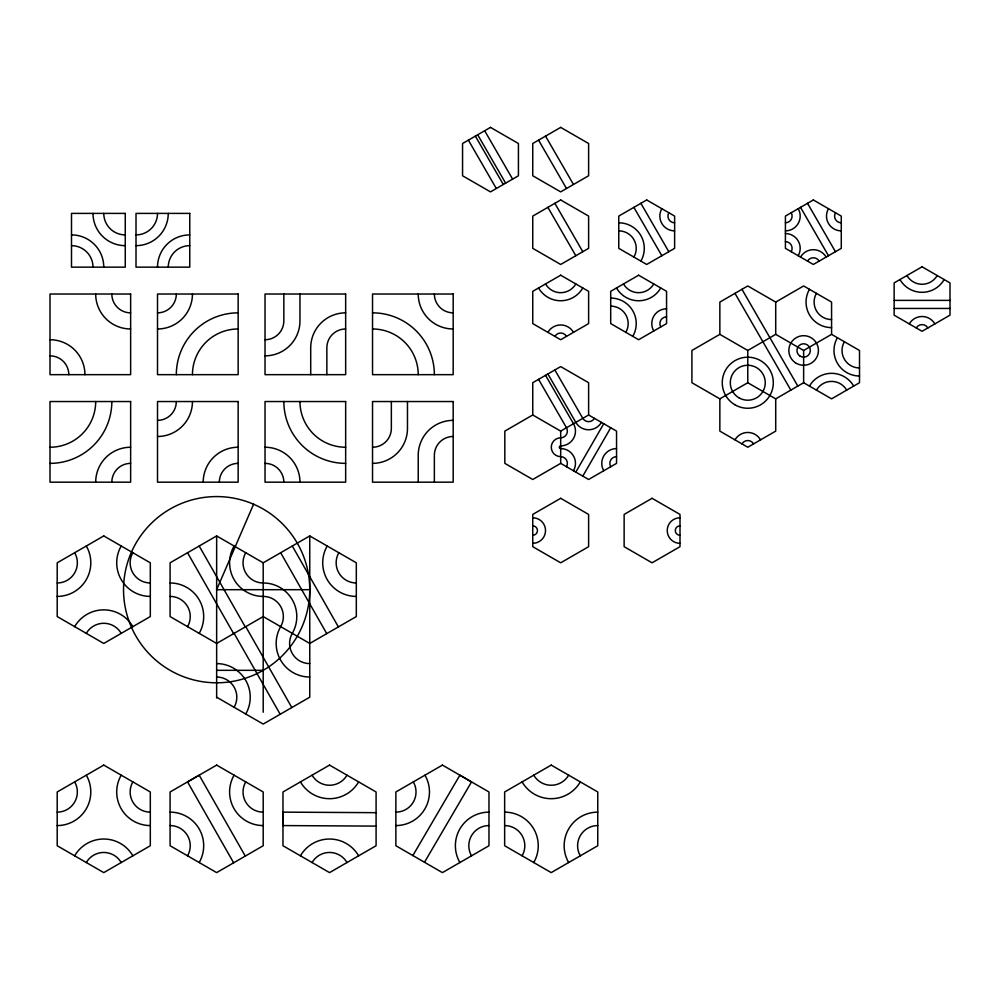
<?xml version="1.0" encoding="UTF-8"?>
<svg xmlns="http://www.w3.org/2000/svg" width="1000" height="1000" viewBox="0 0 1000 1000"><rect width="100%" height="100%" fill="white"/><g stroke="black" fill="none" stroke-linecap="round" stroke-linejoin="round"><path stroke-width="1.5" d="M253.588 504.225L216.65 589.688L309.75 589.688A93.112 93.112 0 0 0 170.087 509.05A93.112 93.112 0 0 0 170.087 670.325A93.112 93.112 0 0 0 309.75 589.688M575.812 472.1L603.75 423.713M582.8 476.125L610.725 427.75M412.863 855.55L459.888 775.163L471.5 781.938L424.5 862.262M263.2 562.812L216.65 535.938L170.087 562.812L170.087 616.562L216.65 643.45L263.2 616.562L309.75 643.45L356.312 616.562L356.312 562.812L309.75 535.938L263.2 562.812L263.2 712.25M532.75 414.988L504.825 431.112L504.825 463.363L532.75 479.487L560.688 463.363L560.688 431.112L588.612 414.988L588.612 382.725L560.688 366.6L532.75 382.725L532.75 414.988L560.688 431.112M719.85 334.35L691.912 350.475L691.912 382.725L719.85 398.85L747.775 382.725L747.775 350.475L719.85 334.35L719.85 302.087L747.775 285.963L775.713 302.087L803.637 285.963L831.575 302.087L831.575 334.35L803.637 350.475L775.713 334.35L747.775 350.475M747.775 382.725L775.713 398.85L803.637 382.725L831.575 398.85L859.513 382.725L859.513 350.475L831.575 334.35M894.137 300.387L950 300.387M894.137 308.45L950 308.45M216.65 670.325L263.2 670.325M376.087 812.675L283.012 812.138L282.938 825.575L376.087 826.112M588.612 414.988L616.55 431.112L616.55 463.363L588.612 479.487L560.688 463.363M216.65 697.2L263.2 724.075L309.75 697.2L309.75 535.938M807.525 203.312L835.45 251.7M800.537 207.35L828.475 255.725M741.963 289.325L797.825 386.087M734.975 293.363L790.837 390.125M640.875 203.312L668.812 251.7M633.888 207.35L661.825 255.725M545.55 136.125L573.4 184.35M538.575 140.15L566.413 188.375M554.862 203.312L582.8 251.7M547.888 207.35L575.812 255.725M484.675 130.75L512.612 179.125M477.688 134.775L505.625 183.162M475.363 136.125L503.212 184.35M468.387 140.15L496.225 188.375M554.862 369.963L582.8 418.338A6.725 6.725 0 0 0 594.438 418.338M547.888 373.988L575.812 422.375A14.787 14.787 0 0 0 601.425 422.375M545.55 375.337L573.488 423.713A14.787 14.787 0 0 1 560.688 445.887A1.35 1.35 0 0 0 559.338 447.238A1.35 1.35 0 0 0 560.688 448.575A14.787 14.787 0 0 1 573.488 470.75M538.575 379.363L566.5 427.75A6.725 6.725 0 0 1 560.688 437.825A9.412 9.412 0 0 0 551.275 447.238A9.412 9.412 0 0 0 560.688 456.637A6.725 6.725 0 0 1 566.5 466.725M292.312 546.05L338.387 626.912M280.637 552.7L326.75 633.638M245.763 626.675L291.825 707.55M199.2 546.05L245.275 626.912M234.088 633.337L280.188 714.275M187.525 552.7L233.637 633.638M245.275 856.087L199.2 775.212L187.525 781.862L233.637 862.8M803.637 350.475L803.637 382.725M775.713 302.087L775.713 334.35M775.713 398.85L775.713 431.112L747.775 447.238L719.85 431.112L719.85 398.85M434.363 482.175L434.363 455.3A18.812 18.812 0 0 1 453.175 436.488M418.225 482.175L418.225 455.3A34.938 34.938 0 0 1 453.175 420.363M407.475 401.538L407.475 428.425A34.938 34.938 0 0 1 372.537 463.363M391.35 401.538L391.35 428.425A18.812 18.812 0 0 1 372.537 447.238M326.85 374.663L326.85 347.788A18.812 18.812 0 0 1 345.662 328.975M310.712 374.663L310.712 347.788A34.938 34.938 0 0 1 345.662 312.85M299.962 294.025L299.962 320.913A34.938 34.938 0 0 1 265.025 355.85M283.837 294.025L283.837 320.913A18.812 18.812 0 0 1 265.025 339.725M216.65 535.938L216.65 697.962M86.3 862.537A20.162 20.162 0 0 1 121.213 862.537M74.662 855.812A33.6 33.6 0 0 1 132.85 855.812M150.312 812.138A20.162 20.162 0 0 1 132.85 781.9M150.312 825.575A33.6 33.6 0 0 1 121.213 775.175M74.662 781.9A20.162 20.162 0 0 1 57.2 812.138M86.3 775.175A33.6 33.6 0 0 1 57.2 825.575M346.987 775.175A20.162 20.162 0 0 1 312.075 775.175M358.625 781.9A33.6 33.6 0 0 1 300.438 781.9M413.325 781.9A20.162 20.162 0 0 1 395.863 812.138M424.963 775.175A33.6 33.6 0 0 1 395.863 825.575M170.087 825.575A20.162 20.162 0 0 1 187.55 855.812M170.087 812.138A33.6 33.6 0 0 1 199.188 862.537M263.2 812.138A20.162 20.162 0 0 1 245.738 781.9M263.2 825.575A33.6 33.6 0 0 1 234.1 775.175M471.512 855.812A20.162 20.162 0 0 1 488.975 825.575M459.875 862.537A33.6 33.6 0 0 1 488.975 812.138M312.075 862.537A20.162 20.162 0 0 1 346.987 862.537M300.438 855.812A33.6 33.6 0 0 1 358.625 855.812M309.75 663.6A20.162 20.162 0 0 1 292.3 633.362A33.6 33.6 0 0 0 263.2 582.975A20.162 20.162 0 0 1 245.738 552.737M309.75 677.038A33.6 33.6 0 0 1 280.663 626.65A20.162 20.162 0 0 0 263.2 596.413A33.6 33.6 0 0 1 234.1 546.013M216.65 677.038A20.162 20.162 0 0 1 234.1 707.288M216.65 663.6A33.6 33.6 0 0 1 245.738 714M356.312 582.975A20.162 20.162 0 0 1 338.85 552.737M356.312 596.413A33.6 33.6 0 0 1 327.212 546.013M170.087 582.975A33.6 33.6 0 0 1 199.188 633.362M170.087 596.413A20.162 20.162 0 0 1 187.55 626.65M74.662 626.65A33.6 33.6 0 0 1 132.85 626.65M86.3 633.362A20.162 20.162 0 0 1 121.213 633.362M150.312 596.413A33.6 33.6 0 0 1 121.213 546.013M150.312 582.975A20.162 20.162 0 0 1 132.85 552.737M74.662 552.737A20.162 20.162 0 0 1 57.2 582.975M86.3 546.013A33.6 33.6 0 0 1 57.2 596.413M192.45 374.663A45.688 45.688 0 0 1 238.15 328.975M176.325 374.663A61.825 61.825 0 0 1 238.15 312.85M372.537 312.85A61.825 61.825 0 0 1 434.363 374.663M372.537 328.975A45.688 45.688 0 0 1 418.225 374.663M453.175 312.85A18.812 18.812 0 0 1 434.363 294.025M453.175 328.975A34.938 34.938 0 0 1 418.225 294.025M345.662 447.238A45.688 45.688 0 0 1 299.962 401.538M345.662 463.363A61.825 61.825 0 0 1 283.837 401.538M265.025 447.238A34.938 34.938 0 0 1 299.962 482.175M265.025 463.363A18.812 18.812 0 0 1 283.837 482.175M219.338 482.175A18.812 18.812 0 0 1 238.15 463.363M203.2 482.175A34.938 34.938 0 0 1 238.15 447.238M176.325 401.538A18.812 18.812 0 0 1 157.513 420.363M192.45 401.538A34.938 34.938 0 0 1 157.513 436.488M95.688 401.538A45.688 45.688 0 0 1 50 447.238M111.825 401.538A61.825 61.825 0 0 1 50 463.363M111.825 482.175A18.812 18.812 0 0 1 130.638 463.363M95.688 482.175A34.938 34.938 0 0 1 130.638 447.238M192.45 294.025A34.938 34.938 0 0 1 157.513 328.975M176.325 294.025A18.812 18.812 0 0 1 157.513 312.85M50 339.725A34.938 34.938 0 0 1 84.938 374.663M50 355.85A18.812 18.812 0 0 1 68.812 374.663M130.638 312.85A18.812 18.812 0 0 1 111.825 294.025M130.638 328.975A34.938 34.938 0 0 1 95.688 294.025M125.262 245.65A32.25 32.25 0 0 1 93 213.4M125.262 234.9A21.5 21.5 0 0 1 103.763 213.4M168.263 267.15A21.5 21.5 0 0 1 189.762 245.65M157.513 267.15A32.25 32.25 0 0 1 189.762 234.9M168.263 213.4A32.25 32.25 0 0 1 136.012 245.65M157.513 213.4A21.5 21.5 0 0 1 136.012 234.9M71.5 245.65A21.5 21.5 0 0 1 93 267.15M71.5 234.9A32.25 32.25 0 0 1 103.763 267.15M504.65 825.575A20.162 20.162 0 0 1 522.112 855.812M504.65 812.138A33.6 33.6 0 0 1 533.75 862.537M568.663 775.175A20.162 20.162 0 0 1 533.75 775.175M580.3 781.9A33.6 33.6 0 0 1 522.112 781.9M580.3 855.812A20.162 20.162 0 0 1 597.762 825.575M568.663 862.537A33.6 33.6 0 0 1 597.762 812.138M660.75 287.987A25.538 25.538 0 0 1 616.512 287.987M653.763 283.95A17.475 17.475 0 0 1 623.5 283.95M610.7 298.062A25.538 25.538 0 0 1 632.812 336.362M610.7 306.125A17.475 17.475 0 0 1 625.825 332.337M660.75 326.95A6.725 6.725 0 0 1 666.562 316.875M653.763 330.988A14.787 14.787 0 0 1 666.562 308.812M618.763 222.8A25.538 25.538 0 0 1 640.875 261.1M618.763 230.863A17.475 17.475 0 0 1 633.888 257.075M674.625 222.8A6.725 6.725 0 0 1 668.812 212.725M674.625 230.863A14.787 14.787 0 0 1 661.825 208.688M785.413 233.55A14.787 14.787 0 0 1 798.213 255.725M785.413 241.612A6.725 6.725 0 0 1 791.225 251.7M807.525 261.1A6.725 6.725 0 0 1 819.163 261.1M800.537 257.075A14.787 14.787 0 0 1 826.137 257.075M791.225 212.725A6.725 6.725 0 0 1 785.413 222.8M798.213 208.688A14.787 14.787 0 0 1 785.413 230.863M841.275 222.8A6.725 6.725 0 0 1 835.45 212.725M841.275 230.863A14.787 14.787 0 0 1 828.475 208.688M741.963 443.875A6.725 6.725 0 0 1 753.6 443.875M734.975 439.85A14.787 14.787 0 0 1 760.575 439.85M575.812 283.95A17.475 17.475 0 0 1 545.55 283.95M582.8 287.987A25.538 25.538 0 0 1 538.575 287.987M547.888 332.337A14.787 14.787 0 0 1 573.488 332.337M554.862 336.362A6.725 6.725 0 0 1 566.5 336.362M944.175 279.55A25.538 25.538 0 0 1 899.95 279.55M937.2 275.525A17.475 17.475 0 0 1 906.938 275.525M916.25 327.938A6.725 6.725 0 0 1 927.887 327.938M909.262 323.9A14.787 14.787 0 0 1 934.875 323.9M831.575 327.625A25.538 25.538 0 0 1 809.463 289.325M831.575 319.562A17.475 17.475 0 0 1 816.45 293.363M809.463 386.087A25.538 25.538 0 0 1 853.688 386.087M816.45 390.125A17.475 17.475 0 0 1 846.7 390.125M859.513 376.012A25.538 25.538 0 0 1 837.4 337.713M859.513 367.95A17.475 17.475 0 0 1 844.375 341.737M603.75 470.75A14.787 14.787 0 0 1 616.55 448.575M610.725 466.725A6.725 6.725 0 0 1 616.55 456.637M532.75 517.788A12.763 12.763 0 0 1 545.525 530.562A12.763 12.763 0 0 1 532.75 543.325M532.75 525.85A4.7 4.7 0 0 1 537.45 530.562A4.7 4.7 0 0 1 532.75 535.262M680 535.262A4.7 4.7 0 0 1 675.3 530.562A4.7 4.7 0 0 1 680 525.85M680 543.325A12.763 12.763 0 0 1 667.237 530.562A12.763 12.763 0 0 1 680 517.788M490.5 127.387L462.562 143.512L462.562 175.763L490.5 191.887L518.425 175.763L518.425 143.512L490.5 127.387M560.688 127.387L532.75 143.512L532.75 175.763L560.688 191.887L588.612 175.763L588.612 143.512L560.688 127.387M560.688 199.963L532.75 216.088L532.75 248.337L560.688 264.462L588.612 248.337L588.612 216.088L560.688 199.963M646.7 199.963L618.763 216.088L618.763 248.337L646.7 264.462L674.625 248.337L674.625 216.088L646.7 199.963M103.763 535.938L57.2 562.812L57.2 616.562L103.763 643.45L150.312 616.562L150.312 562.812L103.763 535.938M560.688 275.212L532.75 291.337L532.75 323.6L560.688 339.725L588.612 323.6L588.612 291.337L560.688 275.212M638.625 275.212L610.7 291.337L610.7 323.6L638.625 339.725L666.562 323.6L666.562 291.337L638.625 275.212M813.337 199.963L785.413 216.088L785.413 248.337L813.337 264.462L841.275 248.337L841.275 216.088L813.337 199.963M922.062 266.788L894.137 282.913L894.137 315.163L922.062 331.287L950 315.163L950 282.913L922.062 266.788M560.688 498.3L532.75 514.425L532.75 546.688L560.688 562.812L588.612 546.688L588.612 514.425L560.688 498.3M103.763 765.1L57.2 791.975L57.2 845.738L103.763 872.613L150.312 845.738L150.312 791.975L103.763 765.1M652.075 498.3L624.138 514.425L624.138 546.688L652.075 562.812L680 546.688L680 514.425L652.075 498.3M216.65 765.1L170.087 791.975L170.087 845.738L216.65 872.613L263.2 845.738L263.2 791.975L216.65 765.1M329.538 765.1L282.975 791.975L282.975 845.738L329.538 872.613L376.087 845.738L376.087 791.975L329.538 765.1M442.425 765.1L395.863 791.975L395.863 845.738L442.425 872.613L488.975 845.738L488.975 791.975L442.425 765.1M551.2 765.1L504.65 791.975L504.65 845.738L551.2 872.613L597.762 845.738L597.762 791.975L551.2 765.1M125.262 213.4L71.5 213.4L71.5 267.15L125.262 267.15L125.262 213.4M189.762 213.4L136.012 213.4L136.012 267.15L189.762 267.15L189.762 213.4M130.638 294.025L50 294.025L50 374.663L130.638 374.663L130.638 294.025M238.15 294.025L157.513 294.025L157.513 374.663L238.15 374.663L238.15 294.025M345.662 294.025L265.025 294.025L265.025 374.663L345.662 374.663L345.662 294.025M453.175 294.025L372.537 294.025L372.537 374.663L453.175 374.663L453.175 294.025M130.638 401.538L50 401.538L50 482.175L130.638 482.175L130.638 401.538M238.15 401.538L157.513 401.538L157.513 482.175L238.15 482.175L238.15 401.538M345.662 401.538L265.025 401.538L265.025 482.175L345.662 482.175L345.662 401.538M453.175 401.538L372.537 401.538L372.537 482.175L453.175 482.175L453.175 401.538M795.312 362.688A14.787 14.787 0 0 0 818.388 351.575A14.787 14.787 0 0 0 797.225 337.15A14.787 14.787 0 0 0 795.312 362.688M799.862 356.025A6.725 6.725 0 0 0 810.337 350.975A6.725 6.725 0 0 0 800.725 344.425A6.725 6.725 0 0 0 799.862 356.025M739.038 397.863A17.475 17.475 0 0 0 765.25 382.725A17.475 17.475 0 0 0 739.038 367.6A17.475 17.475 0 0 0 739.038 397.863M735.013 404.837A25.538 25.538 0 0 0 773.312 382.725A25.538 25.538 0 0 0 735.013 360.613A25.538 25.538 0 0 0 735.013 404.837"/></g></svg>
